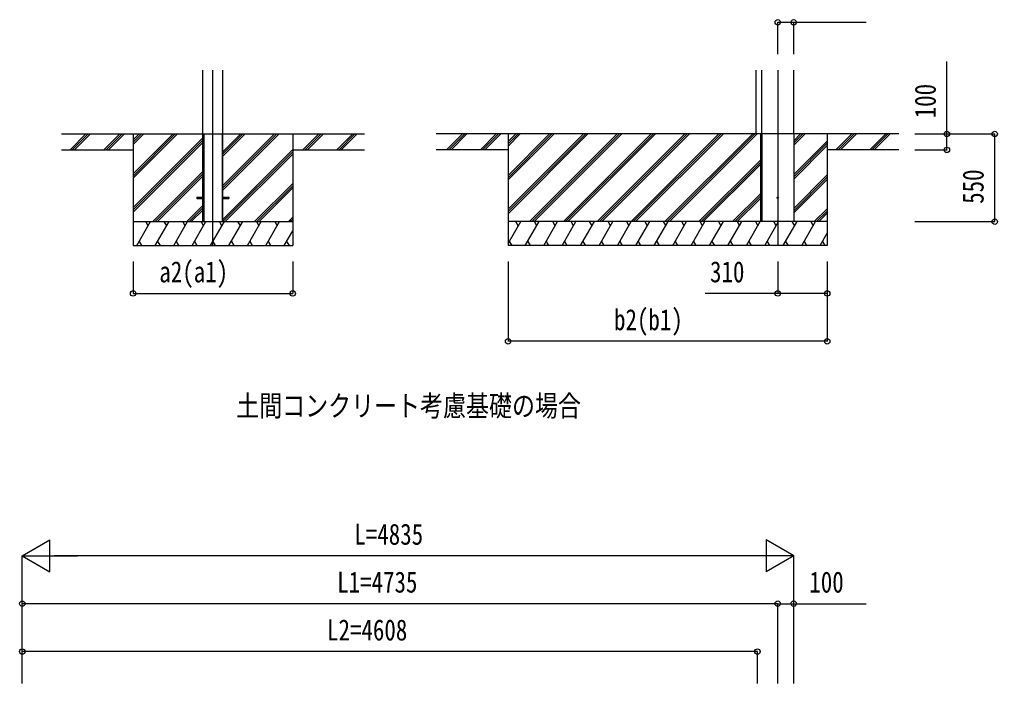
# Model space of a CAD drawing. Units: millimetres, scale not verified. Extents: x -16820 to 16820, y -11880 to 11880.
# Drawn here: x -177 to 5952, y -4131 to 31 of the extents above; entities that cross this region are included whole.
import ezdxf
from ezdxf.enums import TextEntityAlignment as Align

# ---------------------------------------------------------------- set-up
doc = ezdxf.new("R2010")
doc.units = ezdxf.units.MM
doc.header["$LTSCALE"] = 50
for name, color, linetype in [('0-2_USER1', 3, 'Continuous'), ('0-3_YKK_12', 2, 'Continuous'), ('0-5_YKK_A1', 4, 'Continuous'), ('0-6_YKK_D', 6, 'Continuous')]:
    doc.layers.add(name, color=color, linetype=linetype)
doc.styles.add('ＭＳ ゴシック', font='')
doc.styles.get('ＭＳ ゴシック').set_extended_font_data('MS Gothic')

msp = doc.modelspace()

# ---------------------------------------------------------------- linework, layer by layer
at = {"layer": '0-3_YKK_12'}
for p, q in [((1035.08, -1385.56), (1035.08, -285.56)), ((4575.08, -285.56), (4575.08, -1385.56))]:
    msp.add_line(p, q, dxfattribs=at)
at = {"layer": '0-5_YKK_A1'}
for p, q in [((972.58, -1235.56), (972.58, -285.56)), ((1097.58, -1235.56), (1097.58, -285.56)), ((4440.08, -685.56), (4440.08, -285.56)), ((4475.08, -685.56), (4475.08, -285.56)), ((4675.08, -685.56), (4675.08, -285.56)), ((85.08, -685.56), (972.58, -685.56)), ((139.41, -785.56), (239.41, -685.56)), ((153.55, -785.56), (253.55, -685.56)), ((167.7, -785.56), (267.7, -685.56)), ((351.54, -785.56), (451.54, -685.56)), ((365.69, -785.56), (465.69, -685.56)), ((379.83, -785.56), (479.83, -685.56)), ((535.08, -685.56), (535.08, -1385.56)), ((799.05, -685.56), (535.08, -949.53)), ((586.92, -685.56), (535.08, -737.4)), ((784.91, -685.56), (535.08, -935.39)), ((813.19, -685.56), (535.08, -963.68)), ((572.78, -685.56), (535.08, -723.26)), ((601.06, -685.56), (535.08, -751.54)), ((972.58, -710.02), (535.08, -1147.52)), ((972.58, -724.17), (535.08, -1161.67)), ((972.58, -685.56), (1097.58, -685.56)), ((974.28, -685.56), (974.28, -1235.56)), ((977.78, -685.56), (977.78, -1235.56)), ((1092.38, -685.56), (1092.38, -1235.56)), ((1095.88, -685.56), (1095.88, -1235.56)), ((1097.58, -685.56), (1985.08, -685.56)), ((1435.45, -685.56), (1097.58, -1023.43)), ((1223.32, -685.56), (1097.58, -811.3)), ((1421.31, -685.56), (1097.58, -1009.29)), ((1449.59, -685.56), (1097.58, -1037.57)), ((1209.17, -685.56), (1097.58, -797.16)), ((1237.46, -685.56), (1097.58, -825.44)), ((1535.08, -685.56), (1535.08, -1385.56)), ((1699.1, -685.56), (1599.1, -785.56)), ((1713.24, -685.56), (1613.24, -785.56)), ((1727.38, -685.56), (1627.38, -785.56)), ((1911.23, -685.56), (1811.23, -785.56)), ((1925.37, -685.56), (1825.37, -785.56)), ((1939.51, -685.56), (1839.51, -785.56)), ((5335.08, -685.56), (2435.08, -685.56)), ((2599.1, -685.56), (2499.1, -785.56)), ((2613.24, -685.56), (2513.24, -785.56)), ((2627.38, -685.56), (2527.38, -785.56)), ((2811.23, -685.56), (2711.23, -785.56)), ((2825.37, -685.56), (2725.37, -785.56)), ((2839.51, -685.56), (2739.51, -785.56)), ((2885.08, -685.56), (2885.08, -1385.56)), ((3371.45, -685.56), (2885.08, -1171.93)), ((3159.32, -685.56), (2885.08, -959.8)), ((2947.18, -685.56), (2885.08, -747.67)), ((3357.31, -685.56), (2885.08, -1157.79)), ((3385.59, -685.56), (2885.08, -1186.07)), ((3145.17, -685.56), (2885.08, -945.66)), ((3173.46, -685.56), (2885.08, -973.94)), ((2933.04, -685.56), (2885.08, -733.52)), ((2961.33, -685.56), (2885.08, -761.81)), ((3569.44, -685.56), (3019.44, -1235.56)), ((3583.58, -685.56), (3033.58, -1235.56)), ((3597.72, -685.56), (3047.72, -1235.56)), ((3781.57, -685.56), (3231.57, -1235.56)), ((3795.71, -685.56), (3245.71, -1235.56)), ((3809.85, -685.56), (3259.85, -1235.56)), ((3993.7, -685.56), (3443.7, -1235.56)), ((4007.84, -685.56), (3457.84, -1235.56)), ((4021.99, -685.56), (3471.99, -1235.56)), ((4205.83, -685.56), (3655.83, -1235.56)), ((4219.98, -685.56), (3669.98, -1235.56)), ((4234.12, -685.56), (3684.12, -1235.56)), ((4417.97, -685.56), (3867.97, -1235.56)), ((4432.11, -685.56), (3882.11, -1235.56)), ((4446.25, -685.56), (3896.25, -1235.56)), ((4466.08, -685.56), (4466.08, -1235.56)), ((4475.08, -685.56), (4475.08, -1235.56)), ((4675.08, -685.56), (4675.08, -1235.56)), ((4731.92, -685.56), (4675.08, -742.4)), ((4717.78, -685.56), (4675.08, -728.26)), ((4746.06, -685.56), (4675.08, -756.54)), ((4885.08, -730.39), (4675.08, -940.39)), ((4885.08, -685.56), (4885.08, -1385.56)), ((4939.41, -785.56), (5039.41, -685.56)), ((4953.55, -785.56), (5053.55, -685.56)), ((4967.7, -785.56), (5067.7, -685.56)), ((5151.54, -785.56), (5251.54, -685.56)), ((5165.69, -785.56), (5265.69, -685.56)), ((5179.83, -785.56), (5279.83, -685.56)), ((85.08, -785.56), (535.08, -785.56)), ((972.58, -738.31), (535.08, -1175.81)), ((1535.08, -783.92), (1097.58, -1221.42)), ((1535.08, -785.56), (1985.08, -785.56)), ((2885.08, -785.56), (2435.08, -785.56)), ((4885.08, -744.53), (4675.08, -954.53)), ((4885.08, -758.68), (4675.08, -968.68)), ((5335.08, -785.56), (4885.08, -785.56)), ((1535.08, -798.06), (1097.58, -1235.56)), ((1535.08, -812.2), (1111.72, -1235.56)), ((4466.08, -849.58), (4080.1, -1235.56)), ((4466.08, -863.72), (4094.24, -1235.56)), ((4466.08, -877.86), (4108.38, -1235.56)), ((972.58, -922.16), (659.17, -1235.56)), ((972.58, -936.3), (673.32, -1235.56)), ((972.58, -950.44), (687.46, -1235.56)), ((4885.08, -942.52), (4675.08, -1152.52)), ((4885.08, -956.67), (4675.08, -1166.67)), ((4885.08, -970.81), (4675.08, -1180.81)), ((1535.08, -996.05), (1295.57, -1235.56)), ((1535.08, -1010.19), (1309.71, -1235.56)), ((1535.08, -1024.34), (1323.85, -1235.56)), ((935.08, -1081.06), (935.08, -1090.06)), ((935.08, -1081.06), (972.58, -1081.06)), ((935.08, -1090.06), (972.58, -1090.06)), ((1097.58, -1081.06), (1135.08, -1081.06)), ((1097.58, -1090.06), (1135.08, -1090.06)), ((1135.08, -1081.06), (1135.08, -1090.06)), ((4466.08, -1061.71), (4292.23, -1235.56)), ((4466.08, -1075.85), (4306.37, -1235.56)), ((4466.08, -1090), (4320.51, -1235.56)), ((972.58, -1134.29), (871.31, -1235.56)), ((972.58, -1148.43), (885.45, -1235.56)), ((972.58, -1162.57), (899.59, -1235.56)), ((4885.08, -1154.66), (4804.17, -1235.56)), ((1535.08, -1208.18), (1507.7, -1235.56)), ((1535.08, -1222.33), (1521.84, -1235.56)), ((4885.08, -1168.8), (4818.32, -1235.56)), ((4885.08, -1182.94), (4832.46, -1235.56)), ((535.08, -1235.56), (1535.08, -1235.56)), ((558.2, -1385.56), (644.8, -1235.56)), ((629.8, -1261.55), (614.8, -1235.56)), ((673.67, -1385.56), (760.27, -1235.56)), ((745.27, -1261.54), (730.27, -1235.56)), ((789.14, -1385.56), (875.74, -1235.56)), ((860.74, -1261.55), (845.74, -1235.56)), ((904.61, -1385.56), (991.21, -1235.56)), ((976.21, -1261.54), (961.21, -1235.56)), ((1020.08, -1385.56), (1106.68, -1235.56)), ((1091.68, -1261.54), (1076.68, -1235.56)), ((1135.55, -1385.56), (1222.15, -1235.56)), ((1207.15, -1261.54), (1192.15, -1235.56)), ((1251.02, -1385.56), (1337.62, -1235.56)), ((1307.62, -1235.56), (1322.62, -1261.54)), ((1366.49, -1385.56), (1453.09, -1235.56)), ((1423.09, -1235.56), (1438.09, -1261.54)), ((2885.08, -1372.5), (2964.14, -1235.56)), ((4885.08, -1235.56), (2885.08, -1235.56)), ((2949.14, -1261.55), (2934.14, -1235.56)), ((2993.01, -1385.56), (3079.61, -1235.56)), ((3064.61, -1261.54), (3049.61, -1235.56)), ((3108.48, -1385.56), (3195.08, -1235.56)), ((3180.08, -1261.55), (3165.08, -1235.56)), ((3223.95, -1385.56), (3310.55, -1235.56)), ((3295.55, -1261.54), (3280.55, -1235.56)), ((3339.42, -1385.56), (3426.02, -1235.56)), ((3411.02, -1261.54), (3396.02, -1235.56)), ((3454.89, -1385.56), (3541.49, -1235.56)), ((3526.49, -1261.54), (3511.49, -1235.56)), ((3570.36, -1385.56), (3656.96, -1235.56)), ((3626.96, -1235.56), (3641.96, -1261.54)), ((3685.83, -1385.56), (3772.43, -1235.56)), ((3742.43, -1235.56), (3757.43, -1261.54)), ((3801.3, -1385.56), (3887.9, -1235.56)), ((3857.9, -1235.56), (3872.9, -1261.54)), ((3916.77, -1385.56), (4003.37, -1235.56)), ((3988.37, -1261.54), (3973.37, -1235.56)), ((4032.24, -1385.56), (4118.84, -1235.56)), ((4103.84, -1261.54), (4088.84, -1235.56)), ((4147.71, -1385.56), (4234.31, -1235.56)), ((4204.31, -1235.56), (4219.31, -1261.54)), ((4263.18, -1385.56), (4349.78, -1235.56)), ((4319.78, -1235.56), (4334.78, -1261.54)), ((4378.65, -1385.56), (4465.25, -1235.56)), ((4435.25, -1235.56), (4450.25, -1261.54)), ((4675.08, -1235.56), (4466.08, -1235.56)), ((4494.12, -1385.56), (4580.72, -1235.56)), ((4565.72, -1261.54), (4550.72, -1235.56)), ((4609.59, -1385.56), (4696.19, -1235.56)), ((4681.19, -1261.54), (4666.19, -1235.56)), ((4725.06, -1385.56), (4811.66, -1235.56)), ((4781.66, -1235.56), (4796.66, -1261.54)), ((1481.96, -1385.56), (1535.08, -1293.56)), ((4840.53, -1385.56), (4885.08, -1308.4)), ((535.08, -1385.56), (1535.08, -1385.56)), ((573.2, -1359.58), (588.2, -1385.56)), ((688.67, -1359.58), (703.67, -1385.56)), ((804.14, -1359.58), (819.14, -1385.56)), ((919.61, -1359.58), (934.61, -1385.56)), ((1035.08, -1359.58), (1050.08, -1385.56)), ((1150.55, -1359.58), (1165.55, -1385.56)), ((1266.02, -1359.58), (1281.02, -1385.56)), ((1381.49, -1359.58), (1396.49, -1385.56)), ((1496.96, -1359.58), (1511.96, -1385.56)), ((4885.08, -1385.56), (2885.08, -1385.56)), ((2892.53, -1359.58), (2907.53, -1385.56)), ((3008, -1359.58), (3023, -1385.56)), ((3123.48, -1359.58), (3138.47, -1385.56)), ((3238.95, -1359.58), (3253.95, -1385.56)), ((3354.42, -1359.58), (3369.42, -1385.56)), ((3469.89, -1359.58), (3484.88, -1385.56)), ((3585.36, -1359.58), (3600.35, -1385.56)), ((3700.83, -1359.58), (3715.82, -1385.56)), ((3816.3, -1359.58), (3831.29, -1385.56)), ((3931.77, -1359.58), (3946.77, -1385.56)), ((4047.24, -1359.58), (4062.24, -1385.56)), ((4162.71, -1359.58), (4177.7, -1385.56)), ((4278.18, -1359.58), (4293.17, -1385.56)), ((4393.65, -1359.58), (4408.64, -1385.56)), ((4509.12, -1359.58), (4524.12, -1385.56)), ((4624.59, -1359.58), (4639.59, -1385.56)), ((4740.06, -1359.58), (4755.05, -1385.56)), ((4855.53, -1359.58), (4870.52, -1385.56))]:
    msp.add_line(p, q, dxfattribs=at)
msp.add_circle((4575.08, -1085.56), 4.5, dxfattribs=at)
at = {"layer": '0-6_YKK_D'}
for p, q in [((4575.08, -185.56), (4575.08, 15.44)), ((4675.08, -185.56), (4675.08, 15.44)), ((5435.08, -685.56), (5936.08, -685.56)), ((5435.08, -685.56), (5636.08, -685.56)), ((5935.08, -1235.56), (5935.08, -685.56)), ((5435.08, -785.56), (5636.08, -785.56)), ((5435.08, -1235.56), (5936.08, -1235.56)), ((535.08, -1485.56), (535.08, -1686.56)), ((1535.08, -1485.56), (1535.08, -1686.56)), ((2885.08, -1485.56), (2885.08, -1986.56)), ((4575.08, -1485.56), (4575.08, -1686.56)), ((4885.08, -1485.56), (4885.08, -1686.56)), ((4885.08, -1485.56), (4885.08, -1986.56)), ((535.08, -1685.56), (1535.08, -1685.56)), ((4885.08, -1985.56), (2885.08, -1985.56)), ((-159.92, -3330.56), (13.28, -3230.56)), ((13.28, -3430.56), (13.28, -3230.56)), ((4675.08, -3330.56), (4501.87, -3230.56)), ((4501.87, -3230.56), (4501.87, -3430.56)), ((-159.92, -4130.56), (-159.92, -3329.56)), ((-159.92, -3330.56), (13.28, -3430.56)), ((-159.92, -3330.56), (186.49, -3330.56)), ((4475.08, -3330.56), (40.08, -3330.56)), ((4675.08, -3330.56), (4328.67, -3330.56)), ((4675.08, -3330.56), (4501.87, -3430.56)), ((4675.08, -4130.56), (4675.08, -3329.56)), ((-159.92, -4130.56), (-159.92, -3629.56)), ((4575.08, -3630.56), (-159.92, -3630.56)), ((4575.08, -4130.56), (4575.08, -3629.56)), ((4575.08, -4130.56), (4575.08, -3629.56)), ((4675.08, -4130.56), (4675.08, -3629.56)), ((-159.92, -4130.56), (-159.92, -3929.56)), ((4448.08, -3930.56), (-159.92, -3930.56)), ((4448.08, -4130.56), (4448.08, -3929.56))]:
    msp.add_line(p, q, dxfattribs=at)
for points in [[(4575.08, 14.44), (4675.08, 14.44), (5129.48, 14.44)], [(5635.08, -785.56), (5635.08, -685.56), (5635.08, -231.16)], [(4885.08, -1685.56), (4575.08, -1685.56), (4120.68, -1685.56)], [(4575.08, -3630.56), (4675.08, -3630.56), (5129.48, -3630.56)]]:
    msp.add_lwpolyline(points, dxfattribs=at)
for centre in [(4575.08, 14.44), (4675.08, 14.44), (5635.08, -685.56), (5935.08, -685.56), (5635.08, -785.56), (5935.08, -1235.56), (535.08, -1685.56), (1535.08, -1685.56), (4575.08, -1685.56), (4885.08, -1685.56), (2885.08, -1985.56), (4885.08, -1985.56), (-159.92, -3630.56), (4575.08, -3630.56), (4575.08, -3630.56), (4675.08, -3630.56), (-159.92, -3930.56), (4448.08, -3930.56)]:
    msp.add_circle(centre, 17, dxfattribs=at)

# ---------------------------------------------------------------- texts
at = {"layer": '0-2_USER1', "style": 'ＭＳ ゴシック', "width": 0.8}
msp.add_text('土間コンクリート考慮基礎の場合', height=132, dxfattribs=at).set_placement((1181, -2495.56), align=Align.BOTTOM_LEFT)
at = {"layer": '0-6_YKK_D', "style": 'ＭＳ ゴシック', "width": 0.8}
for s, p in [('100', (5605.08, -587.56)), ('550', (5905.08, -1123.76))]:
    msp.add_text(s, height=132, rotation=90, dxfattribs=at).set_placement(p, align=Align.BOTTOM_LEFT)
for s, p in [('a2(a1)', (699.08, -1655.56)), ('310', (4150.68, -1655.56)), ('b2(b1)', (3549.08, -1955.56)), ('L=4835', (1921.58, -3300.56)), ('L1=4735', (1813.98, -3600.56)), ('100', (4773.08, -3600.56)), ('L2=4608', (1750.48, -3900.56))]:
    msp.add_text(s, height=132, dxfattribs=at).set_placement(p, align=Align.BOTTOM_LEFT)

doc.saveas('drawing.dxf')
